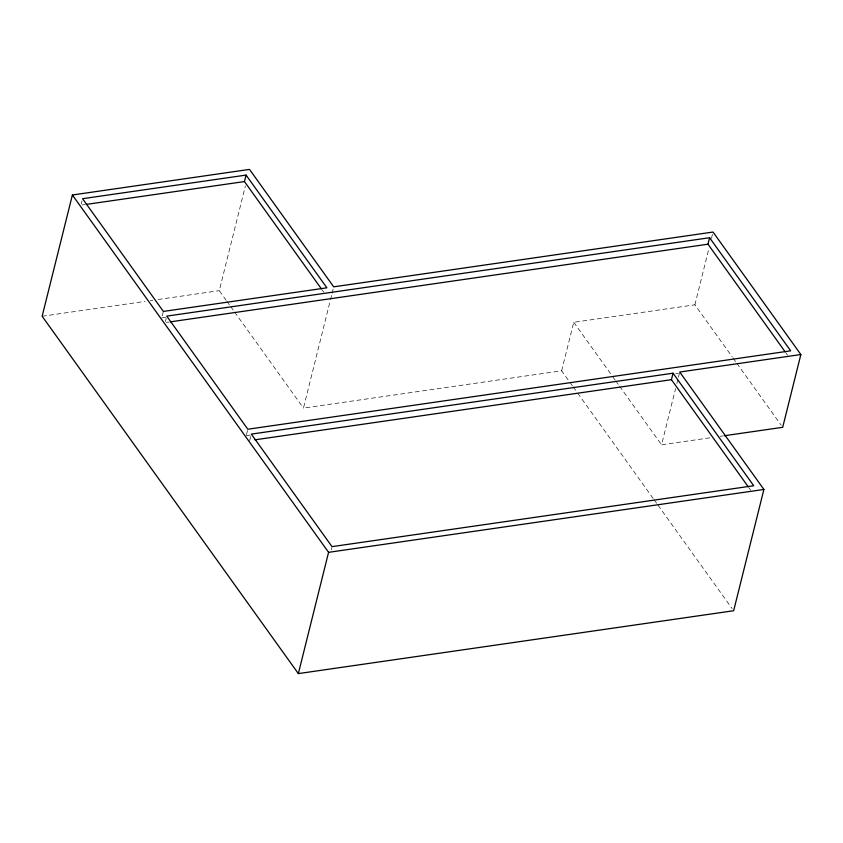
<?xml version="1.0" encoding="UTF-8"?>
<svg xmlns="http://www.w3.org/2000/svg" width="843" height="843" viewBox="0 0 843 843"><rect width="100%" height="100%" fill="white"/><g stroke="black" fill="none" stroke-linecap="round" stroke-linejoin="round"><path stroke-width="0.63" stroke-dasharray="4.21 3.16" d="M81.213 204.09L82.024 200.866M162.299 315.735L163.373 311.425M165.397 321.52L166.208 318.285M226.156 300.277L219.275 290.666L245.366 185.997M246.483 434.609L247.821 429.224M249.718 440.583L250.792 436.274M572.355 385.736L561.649 370.804L303.459 408.096L330.193 300.867M330.509 299.592L331.784 294.481M332.1 293.206L333.375 288.106M331.204 549.878L331.742 547.718M561.649 370.804L573.746 322.3L694.885 304.808L732.304 357M694.885 304.808L708.889 248.632M711.429 238.421L713.03 232.046M709.764 437.833L661.565 444.798L675.57 388.634M676.845 383.523L678.12 378.423M678.436 377.148L679.711 372.037M82.245 204.986L84.837 204.607M42.15 316.251L145.038 301.394M150.244 300.635L152.846 300.266M158.062 299.507L219.275 290.666M161.761 317.895L165.649 317.326M166.429 322.405L169.043 322.037M246.209 435.683L250.118 435.125M675.801 373.649L678.415 373.27M720.185 436.337L722.788 435.957M786.003 353.017L787.531 355.156M733.073 358.064L736.129 362.321M736.887 363.386L781.176 425.167M749.069 487.96L750.586 490.078M573.746 322.3L611.934 375.556M612.692 376.621L614.99 379.824M615.748 380.888L618.804 385.146M619.563 386.21L661.565 444.798M573.114 386.8L576.939 392.132M577.708 393.196L653.388 498.761M654.157 499.825L657.213 504.093M657.972 505.157L732.135 608.593M322.226 290.024L323.754 292.152M226.925 301.341L229.981 305.619M230.75 306.683L233.817 310.951M234.575 312.015L303.459 408.096"/><path stroke-width="1.26" d="M800.85 354.545L713.03 232.046L333.691 286.831L249.507 169.401L72.382 194.986L42.15 316.251L298.348 673.599L733.663 610.732L763.895 489.456L679.711 372.037L800.85 354.545L782.704 427.306L724.095 435.768M321.468 288.959L244.459 181.561L246.082 175.091L82.561 198.706L163.373 311.425L326.894 287.811L246.082 175.091M298.348 673.599L328.58 552.334L72.382 194.986M748.31 486.896L671.428 379.677L673.041 373.207L251.33 434.113L332.016 546.643L753.726 485.737L673.041 373.207M785.244 351.952L707.983 244.196L709.595 237.726L166.745 316.125L247.821 429.224L790.671 350.825L709.595 237.726M86.134 204.427L244.459 181.561M170.339 321.847L707.983 244.196M254.923 439.825L671.428 379.677M328.58 552.334L763.895 489.456"/></g></svg>
